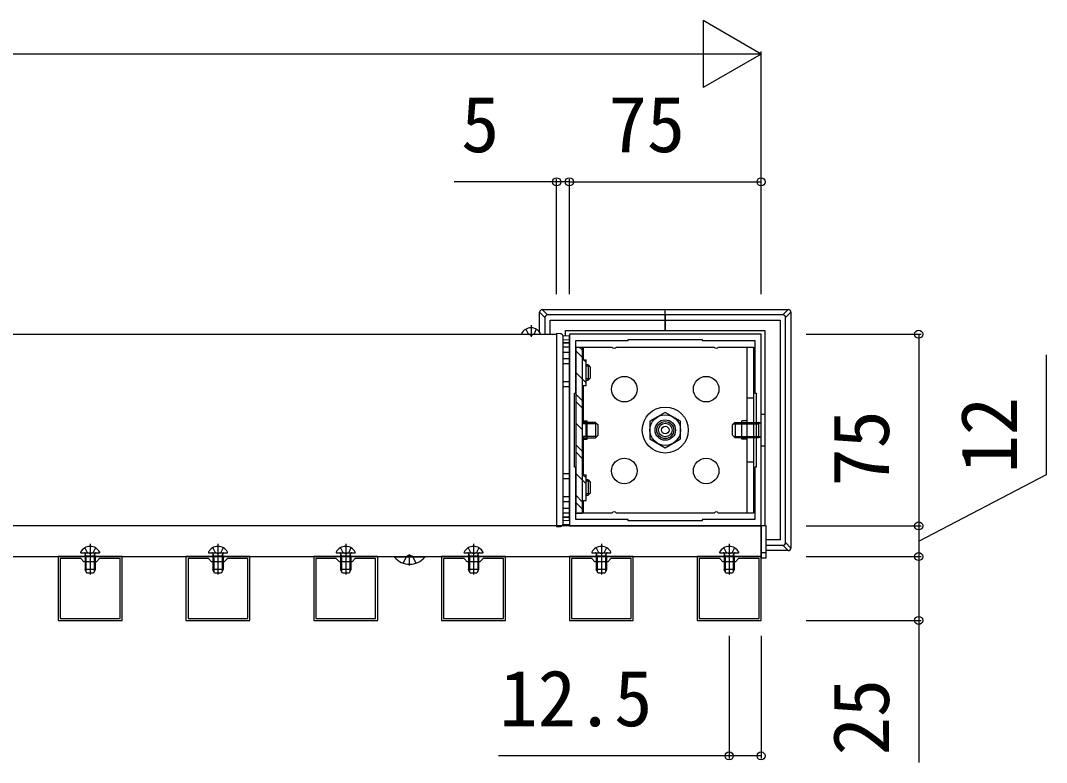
# Model space of a CAD drawing. Units: millimetres, scale not verified. Extents: x -1312 to 1312, y -1956 to 1944.
# Drawn here: x -697.6 to -296.2, y 1190 to 1480.3 of the extents above; entities that cross this region are included whole.
import ezdxf
from ezdxf.enums import TextEntityAlignment as Align

# ---------------------------------------------------------------- set-up
doc = ezdxf.new("R2010")
doc.units = ezdxf.units.MM
doc.header["$LTSCALE"] = 10
for name, color, linetype in [('0-2_YKK_11', 7, 'Continuous'), ('0-3_YKK_12', 2, 'Continuous'), ('0-4_YKK_13', 4, 'Continuous'), ('0-5_YKK_D', 6, 'Continuous')]:
    doc.layers.add(name, color=color, linetype=linetype)
doc.styles.add('ＭＳ ゴシック', font='')
doc.styles.get('ＭＳ ゴシック').set_extended_font_data('MS Gothic')

msp = doc.modelspace()

# ---------------------------------------------------------------- linework, layer by layer
at = {"layer": '0-2_YKK_11'}
for points in [[(-407.86, 1282.58), (-407.86, 1357.58), (-482.86, 1357.58), (-482.86, 1282.58)], [(-430.86, 1284.58), (-459.86, 1284.58), (-459.86, 1285.08), (-480.36, 1285.08), (-480.36, 1305.58), (-480.86, 1305.58), (-480.86, 1334.58), (-480.36, 1334.58), (-480.36, 1355.08), (-459.86, 1355.08), (-459.86, 1355.58), (-430.86, 1355.58), (-430.86, 1355.08), (-410.36, 1355.08), (-410.36, 1334.58), (-409.86, 1334.58), (-409.86, 1305.58), (-410.36, 1305.58), (-410.36, 1285.08), (-430.86, 1285.08)], [(-682.86, 1270.58), (-682.86, 1245.58), (-657.86, 1245.58), (-657.86, 1270.58)], [(-682.06, 1269.78), (-682.06, 1246.38), (-658.66, 1246.38), (-658.66, 1269.78), (-666.66, 1269.78), (-667.86, 1268.58), (-672.86, 1268.58), (-674.06, 1269.78)], [(-632.86, 1270.58), (-632.86, 1245.58), (-607.86, 1245.58), (-607.86, 1270.58)], [(-632.06, 1269.78), (-632.06, 1246.38), (-608.66, 1246.38), (-608.66, 1269.78), (-616.66, 1269.78), (-617.86, 1268.58), (-622.86, 1268.58), (-624.06, 1269.78)], [(-582.86, 1270.58), (-582.86, 1245.58), (-557.86, 1245.58), (-557.86, 1270.58)], [(-582.06, 1269.78), (-582.06, 1246.38), (-558.66, 1246.38), (-558.66, 1269.78), (-566.66, 1269.78), (-567.86, 1268.58), (-572.86, 1268.58), (-574.06, 1269.78)], [(-532.86, 1270.58), (-532.86, 1245.58), (-507.86, 1245.58), (-507.86, 1270.58)], [(-532.06, 1269.78), (-532.06, 1246.38), (-508.66, 1246.38), (-508.66, 1269.78), (-516.66, 1269.78), (-517.86, 1268.58), (-522.86, 1268.58), (-524.06, 1269.78)], [(-482.86, 1270.58), (-482.86, 1245.58), (-457.86, 1245.58), (-457.86, 1270.58)], [(-482.06, 1269.78), (-482.06, 1246.38), (-458.66, 1246.38), (-458.66, 1269.78), (-466.66, 1269.78), (-467.86, 1268.58), (-472.86, 1268.58), (-474.06, 1269.78)], [(-432.86, 1270.58), (-432.86, 1245.58), (-407.86, 1245.58), (-407.86, 1270.58)], [(-432.06, 1269.78), (-432.06, 1246.38), (-408.66, 1246.38), (-408.66, 1269.78), (-416.66, 1269.78), (-417.86, 1268.58), (-422.86, 1268.58), (-424.06, 1269.78)]]:
    msp.add_lwpolyline(points, close=True, dxfattribs=at)
at = {"layer": '0-3_YKK_12'}
for points in [[(-812.86, 1357.58), (-487.86, 1357.58), (-487.86, 1282.58), (-812.86, 1282.58)], [(-812.86, 1270.58), (-407.86, 1270.58), (-407.86, 1282.58), (-812.86, 1282.58)]]:
    msp.add_lwpolyline(points, dxfattribs=at)
at = {"layer": '0-4_YKK_13'}
for p, q in [((-494.5, 1358.4), (-494.5, 1366.22)), ((-494.5, 1366.22), (-492.42, 1364.14)), ((-493.5, 1367.22), (-445.36, 1367.22)), ((-491.42, 1365.13), (-493.5, 1367.22)), ((-445.36, 1365.13), (-491.42, 1365.13)), ((-445.36, 1367.22), (-397.22, 1367.22)), ((-445.36, 1365.13), (-445.36, 1367.22)), ((-445.36, 1365.13), (-445.36, 1367.22)), ((-445.36, 1365.13), (-445.36, 1364.14)), ((-399.3, 1365.13), (-445.36, 1365.13)), ((-397.22, 1367.22), (-399.3, 1365.13)), ((-398.3, 1364.14), (-396.22, 1366.22)), ((-396.22, 1366.22), (-396.22, 1273.93)), ((-497.86, 1361.08), (-497.86, 1356.58)), ((-492.42, 1364.14), (-492.42, 1357.58)), ((-445.36, 1364.14), (-445.36, 1363.08)), ((-445.36, 1359.08), (-445.36, 1363.08)), ((-445.36, 1363.08), (-445.36, 1359.08)), ((-398.3, 1276.02), (-398.3, 1364.14)), ((-501.45, 1357.58), (-494.26, 1357.58)), ((-499.91, 1359.54), (-499, 1357.73)), ((-497.86, 1357.12), (-499, 1357.73)), ((-497.86, 1357.12), (-496.71, 1357.73)), ((-495.81, 1359.54), (-496.71, 1357.73)), ((-485.36, 1283.36), (-485.36, 1356.8)), ((-485.36, 1354.03), (-482.86, 1354.19)), ((-482.86, 1354.19), (-482.86, 1354.49)), ((-482.86, 1332.69), (-482.86, 1354.19)), ((-482.86, 1352.58), (-485.36, 1352.58)), ((-485.36, 1350.58), (-482.86, 1350.58)), ((-482.86, 1352.58), (-482.86, 1287.58)), ((-480.36, 1352.58), (-480.36, 1287.58)), ((-480.36, 1352.58), (-477.86, 1352.58)), ((-477.86, 1348.61), (-480.36, 1351.11)), ((-479.86, 1352.58), (-466.23, 1352.58)), ((-477.86, 1351.43), (-479, 1352.58)), ((-477.86, 1352.58), (-477.86, 1287.58)), ((-477.36, 1347.58), (-477.36, 1352.58)), ((-464.49, 1352.58), (-426.23, 1352.58)), ((-413.36, 1287.58), (-413.36, 1352.58)), ((-485.36, 1348.08), (-482.86, 1348.08)), ((-485.36, 1346.08), (-482.86, 1346.08)), ((-477.86, 1347.58), (-476.36, 1347.58)), ((-476.36, 1346.61), (-477.33, 1347.58)), ((-475.56, 1345.58), (-476.36, 1345.58)), ((-475.02, 1345.04), (-476.36, 1345.04)), ((-475.56, 1345.58), (-475.56, 1339.58)), ((-475.56, 1345.58), (-474.56, 1344.58)), ((-476.36, 1338.62), (-480.36, 1342.62)), ((-474.56, 1340.58), (-474.56, 1344.58)), ((-485.36, 1339.08), (-482.86, 1339.08)), ((-485.36, 1337.08), (-482.86, 1337.08)), ((-477.36, 1322.56), (-477.36, 1337.58)), ((-475.02, 1340.12), (-476.36, 1340.12)), ((-476.36, 1339.58), (-475.56, 1339.58)), ((-475.56, 1339.58), (-474.56, 1340.58)), ((-482.86, 1307.47), (-482.86, 1332.69)), ((-477.86, 1331.63), (-480.36, 1334.13)), ((-477.36, 1332.58), (-477.86, 1332.58)), ((-410.86, 1332.58), (-413.36, 1332.58)), ((-477.86, 1328.81), (-480.36, 1331.31)), ((-477.86, 1320.32), (-480.36, 1322.82)), ((-477.86, 1322.38), (-477.86, 1317.78)), ((-477.36, 1323.68), (-475.86, 1323.68)), ((-476.36, 1317.81), (-476.36, 1322.38)), ((-475.86, 1316.48), (-475.86, 1323.68)), ((-472.66, 1323.08), (-472.66, 1317.08)), ((-472.66, 1323.08), (-471.66, 1322.08)), ((-471.66, 1318.08), (-471.66, 1322.08)), ((-418.06, 1323.08), (-419.06, 1322.08)), ((-419.06, 1318.08), (-419.06, 1322.08)), ((-418.06, 1323.08), (-418.06, 1317.08)), ((-415.36, 1316.48), (-415.36, 1323.68)), ((-413.36, 1323.68), (-415.36, 1323.68)), ((-408.88, 1323.08), (-408.88, 1317.08)), ((-407.94, 1322.88), (-408.88, 1323.08)), ((-407.94, 1322.88), (-408.88, 1322.54)), ((-407.86, 1322.88), (-407.94, 1322.88)), ((-477.36, 1302.58), (-477.36, 1317.6)), ((-472.66, 1317.08), (-471.66, 1318.08)), ((-418.06, 1317.08), (-419.06, 1318.08)), ((-407.94, 1317.28), (-408.88, 1317.62)), ((-407.94, 1317.28), (-408.88, 1317.08)), ((-407.86, 1317.28), (-407.94, 1317.28)), ((-477.86, 1311.84), (-480.36, 1314.34)), ((-477.36, 1316.48), (-475.86, 1316.48)), ((-413.36, 1316.48), (-415.36, 1316.48)), ((-406.36, 1313.83), (-407.86, 1313.83)), ((-477.86, 1309.01), (-480.36, 1311.51)), ((-482.86, 1285.97), (-482.86, 1307.47)), ((-477.36, 1307.58), (-477.86, 1307.58)), ((-410.86, 1307.58), (-413.36, 1307.58)), ((-485.36, 1303.08), (-482.86, 1303.08)), ((-485.36, 1301.08), (-482.86, 1301.08)), ((-476.36, 1299.02), (-480.36, 1303.02)), ((-477.86, 1302.58), (-476.36, 1302.58)), ((-476.36, 1301.35), (-477.58, 1302.58)), ((-476.36, 1292.58), (-476.36, 1302.58)), ((-475.56, 1300.58), (-476.36, 1300.58)), ((-475.56, 1300.58), (-475.56, 1294.58)), ((-475.56, 1300.58), (-474.56, 1299.58)), ((-475.02, 1300.04), (-476.36, 1300.04)), ((-474.56, 1295.58), (-474.56, 1299.58)), ((-485.36, 1294.08), (-482.86, 1294.08)), ((-477.86, 1292.04), (-480.36, 1294.54)), ((-477.86, 1292.58), (-476.36, 1292.58)), ((-477.36, 1287.58), (-477.36, 1292.58)), ((-475.02, 1295.12), (-476.36, 1295.12)), ((-476.36, 1294.58), (-475.56, 1294.58)), ((-475.56, 1294.58), (-474.56, 1295.58)), ((-485.36, 1292.08), (-482.86, 1292.08)), ((-485.36, 1289.58), (-482.86, 1289.58)), ((-477.86, 1289.21), (-480.36, 1291.71)), ((-482.86, 1287.58), (-485.36, 1287.58)), ((-482.86, 1285.97), (-485.36, 1286.12)), ((-482.86, 1285.67), (-485.36, 1285.82)), ((-485.36, 1284.82), (-482.86, 1284.67)), ((-482.86, 1284.67), (-482.86, 1283.17)), ((-480.36, 1287.58), (-477.86, 1287.58)), ((-466.23, 1287.58), (-479.86, 1287.58)), ((-426.23, 1287.58), (-464.49, 1287.58)), ((-487.86, 1282.78), (-487.86, 1282.28)), ((-487.86, 1282.28), (-486.31, 1282.36)), ((-485.36, 1283.32), (-482.86, 1283.17)), ((-672.41, 1274.04), (-671.5, 1272.23)), ((-670.36, 1275.58), (-670.36, 1263.59)), ((-668.31, 1274.04), (-669.21, 1272.23)), ((-622.41, 1274.04), (-621.5, 1272.23)), ((-620.36, 1275.58), (-620.36, 1263.59)), ((-618.31, 1274.04), (-619.21, 1272.23)), ((-572.41, 1274.04), (-571.5, 1272.23)), ((-570.36, 1275.58), (-570.36, 1263.59)), ((-568.31, 1274.04), (-569.21, 1272.23)), ((-522.41, 1274.04), (-521.5, 1272.23)), ((-520.36, 1275.58), (-520.36, 1263.59)), ((-518.31, 1274.04), (-519.21, 1272.23)), ((-472.41, 1274.04), (-471.5, 1272.23)), ((-470.36, 1275.58), (-470.36, 1263.59)), ((-468.31, 1274.04), (-469.21, 1272.23)), ((-422.41, 1274.04), (-421.5, 1272.23)), ((-420.36, 1275.58), (-420.36, 1263.59)), ((-418.31, 1274.04), (-419.21, 1272.23)), ((-405.86, 1275.02), (-399.3, 1275.02)), ((-397.22, 1272.94), (-405.86, 1272.94)), ((-399.3, 1275.02), (-397.22, 1272.94)), ((-396.22, 1273.93), (-398.3, 1276.02)), ((-673.95, 1272.08), (-666.76, 1272.08)), ((-672.36, 1270.68), (-672.21, 1271.49)), ((-668.36, 1270.68), (-672.36, 1270.68)), ((-671.98, 1270.68), (-672.22, 1271.69)), ((-670.36, 1271.62), (-671.5, 1272.23)), ((-670.36, 1271.62), (-669.21, 1272.23)), ((-668.74, 1270.68), (-668.5, 1271.69)), ((-668.36, 1270.68), (-668.5, 1271.49)), ((-623.95, 1272.08), (-616.76, 1272.08)), ((-622.36, 1270.68), (-622.21, 1271.49)), ((-618.36, 1270.68), (-622.36, 1270.68)), ((-621.98, 1270.68), (-622.22, 1271.69)), ((-620.36, 1271.62), (-621.5, 1272.23)), ((-620.36, 1271.62), (-619.21, 1272.23)), ((-618.74, 1270.68), (-618.5, 1271.69)), ((-618.36, 1270.68), (-618.5, 1271.49)), ((-573.95, 1272.08), (-566.76, 1272.08)), ((-572.36, 1270.68), (-572.21, 1271.49)), ((-568.36, 1270.68), (-572.36, 1270.68)), ((-571.98, 1270.68), (-572.22, 1271.69)), ((-570.36, 1271.62), (-571.5, 1272.23)), ((-570.36, 1271.62), (-569.21, 1272.23)), ((-568.74, 1270.68), (-568.5, 1271.69)), ((-568.36, 1270.68), (-568.5, 1271.49)), ((-551.26, 1270.58), (-539.46, 1270.58)), ((-551.26, 1270.33), (-551.26, 1270.58)), ((-539.46, 1270.33), (-551.26, 1270.33)), ((-547.86, 1267.99), (-546.51, 1270.71)), ((-545.36, 1271.32), (-546.51, 1270.71)), ((-545.36, 1271.32), (-544.22, 1270.71)), ((-545.36, 1267.08), (-545.36, 1271.32)), ((-542.86, 1267.99), (-544.22, 1270.71)), ((-539.46, 1270.33), (-539.46, 1270.58)), ((-523.95, 1272.08), (-516.76, 1272.08)), ((-522.36, 1270.68), (-522.21, 1271.49)), ((-518.36, 1270.68), (-522.36, 1270.68)), ((-521.98, 1270.68), (-522.22, 1271.69)), ((-520.36, 1271.62), (-521.5, 1272.23)), ((-520.36, 1271.62), (-519.21, 1272.23)), ((-518.74, 1270.68), (-518.5, 1271.69)), ((-518.36, 1270.68), (-518.5, 1271.49)), ((-473.95, 1272.08), (-466.76, 1272.08)), ((-472.36, 1270.68), (-472.21, 1271.49)), ((-468.36, 1270.68), (-472.36, 1270.68)), ((-471.98, 1270.68), (-472.22, 1271.69)), ((-470.36, 1271.62), (-471.5, 1272.23)), ((-470.36, 1271.62), (-469.21, 1272.23)), ((-468.74, 1270.68), (-468.5, 1271.69)), ((-468.36, 1270.68), (-468.5, 1271.49)), ((-423.95, 1272.08), (-416.76, 1272.08)), ((-422.36, 1270.68), (-422.21, 1271.49)), ((-418.36, 1270.68), (-422.36, 1270.68)), ((-421.98, 1270.68), (-422.22, 1271.69)), ((-420.36, 1271.62), (-421.5, 1272.23)), ((-420.36, 1271.62), (-419.21, 1272.23)), ((-418.74, 1270.68), (-418.5, 1271.69)), ((-418.36, 1270.68), (-418.5, 1271.49)), ((-405.86, 1272.08), (-407.86, 1272.08)), ((-671.66, 1264.08), (-672.36, 1265.48)), ((-668.36, 1265.48), (-672.36, 1265.48)), ((-668.36, 1265.48), (-669.06, 1264.08)), ((-621.66, 1264.08), (-622.36, 1265.48)), ((-618.36, 1265.48), (-622.36, 1265.48)), ((-618.36, 1265.48), (-619.06, 1264.08)), ((-571.66, 1264.08), (-572.36, 1265.48)), ((-568.36, 1265.48), (-572.36, 1265.48)), ((-568.36, 1265.48), (-569.06, 1264.08)), ((-521.66, 1264.08), (-522.36, 1265.48)), ((-518.36, 1265.48), (-522.36, 1265.48)), ((-518.36, 1265.48), (-519.06, 1264.08)), ((-471.66, 1264.08), (-472.36, 1265.48)), ((-468.36, 1265.48), (-472.36, 1265.48)), ((-468.36, 1265.48), (-469.06, 1264.08)), ((-421.66, 1264.08), (-422.36, 1265.48)), ((-418.36, 1265.48), (-422.36, 1265.48)), ((-418.36, 1265.48), (-419.06, 1264.08)), ((-669.06, 1264.08), (-671.66, 1264.08)), ((-619.06, 1264.08), (-621.66, 1264.08)), ((-569.06, 1264.08), (-571.66, 1264.08)), ((-519.06, 1264.08), (-521.66, 1264.08)), ((-469.06, 1264.08), (-471.66, 1264.08)), ((-419.06, 1264.08), (-421.66, 1264.08))]:
    msp.add_line(p, q, dxfattribs=at)
for points in [[(-490.36, 1357.58), (-490.36, 1363.08), (-445.36, 1363.08), (-445.36, 1364.14), (-445.36, 1365.13)], [(-445.36, 1363.08), (-400.36, 1363.08), (-400.36, 1277.08), (-405.86, 1277.08)], [(-486.31, 1357.79), (-487.86, 1357.88), (-487.86, 1357.38), (-487.86, 1282.78)], [(-485.36, 1355.33), (-482.86, 1355.49), (-482.86, 1356.99), (-485.36, 1356.83)], [(-484.36, 1356.89), (-484.36, 1359.08), (-445.36, 1359.08)], [(-445.36, 1359.08), (-406.36, 1359.08), (-406.36, 1282.58)], [(-485.36, 1354.33), (-482.86, 1354.49), (-482.86, 1355.49)], [(-424.49, 1352.58), (-410.86, 1352.58), (-410.86, 1287.58), (-424.49, 1287.58)], [(-477.86, 1337.58), (-476.36, 1337.58), (-476.36, 1347.58)], [(-407.86, 1313.83), (-407.86, 1326.33), (-406.36, 1326.33)], [(-472.66, 1323.08), (-473.46, 1323.08), (-477.86, 1323.08)], [(-472.12, 1322.54), (-473.46, 1322.54), (-477.86, 1322.54)], [(-418.6, 1322.54), (-417.26, 1322.54), (-408.88, 1322.54)], [(-418.06, 1323.08), (-417.26, 1323.08), (-408.88, 1323.08)], [(-472.12, 1317.62), (-473.46, 1317.62), (-477.86, 1317.62)], [(-477.86, 1317.08), (-473.46, 1317.08), (-472.66, 1317.08)], [(-418.6, 1317.62), (-417.26, 1317.62), (-408.88, 1317.62)], [(-408.88, 1317.08), (-417.26, 1317.08), (-418.06, 1317.08)], [(-482.86, 1284.67), (-482.86, 1285.67), (-482.86, 1285.97)], [(-672.36, 1270.68), (-672.36, 1268.58), (-672.36, 1265.48)], [(-671.98, 1270.68), (-671.98, 1268.58), (-671.98, 1264.72)], [(-668.74, 1270.68), (-668.74, 1268.58), (-668.74, 1264.72)], [(-668.36, 1270.68), (-668.36, 1268.58), (-668.36, 1265.48)], [(-622.36, 1270.68), (-622.36, 1268.58), (-622.36, 1265.48)], [(-621.98, 1270.68), (-621.98, 1268.58), (-621.98, 1264.72)], [(-618.74, 1270.68), (-618.74, 1268.58), (-618.74, 1264.72)], [(-618.36, 1270.68), (-618.36, 1268.58), (-618.36, 1265.48)], [(-572.36, 1270.68), (-572.36, 1268.58), (-572.36, 1265.48)], [(-571.98, 1270.68), (-571.98, 1268.58), (-571.98, 1264.72)], [(-568.74, 1270.68), (-568.74, 1268.58), (-568.74, 1264.72)], [(-568.36, 1270.68), (-568.36, 1268.58), (-568.36, 1265.48)], [(-522.36, 1270.68), (-522.36, 1268.58), (-522.36, 1265.48)], [(-521.98, 1270.68), (-521.98, 1268.58), (-521.98, 1264.72)], [(-518.74, 1270.68), (-518.74, 1268.58), (-518.74, 1264.72)], [(-518.36, 1270.68), (-518.36, 1268.58), (-518.36, 1265.48)], [(-472.36, 1270.68), (-472.36, 1268.58), (-472.36, 1265.48)], [(-471.98, 1270.68), (-471.98, 1268.58), (-471.98, 1264.72)], [(-468.74, 1270.68), (-468.74, 1268.58), (-468.74, 1264.72)], [(-468.36, 1270.68), (-468.36, 1268.58), (-468.36, 1265.48)], [(-422.36, 1270.68), (-422.36, 1268.58), (-422.36, 1265.48)], [(-421.98, 1270.68), (-421.98, 1268.58), (-421.98, 1264.72)], [(-418.74, 1270.68), (-418.74, 1268.58), (-418.74, 1264.72)], [(-418.36, 1270.68), (-418.36, 1268.58), (-418.36, 1265.48)]]:
    msp.add_lwpolyline(points, dxfattribs=at)
for points in [[(-451.36, 1316.61), (-445.36, 1313.15), (-439.36, 1316.61), (-439.36, 1323.54), (-445.36, 1327), (-451.36, 1323.54)], [(-405.86, 1282.58), (-407.86, 1282.58), (-407.86, 1270.08), (-405.86, 1270.08)]]:
    msp.add_lwpolyline(points, close=True, dxfattribs=at)
for centre, radius in [((-461.36, 1336.08), 5), ((-429.36, 1336.08), 5), ((-445.36, 1320.08), 9), ((-445.36, 1320.08), 6), ((-445.36, 1320.08), 4), ((-445.36, 1320.08), 3.32), ((-445.36, 1320.08), 2.65), ((-445.36, 1320.08), 1.5), ((-461.36, 1304.08), 5), ((-429.36, 1304.08), 5)]:
    msp.add_circle(centre, radius, dxfattribs=at)
for centre, radius, start, end in [((-491.41, 1364.13), 1, 90.2497, 179.7503), ((-399.3, 1364.13), 1, 0.2497, 89.7503), ((-501.45, 1357.73), 0.154, 152.719, 270), ((-497.86, 1355.88), 4.2, 27.281, 152.719), ((-494.26, 1357.73), 0.154, 270, 27.281), ((-486.36, 1356.8), 1, 0, 87), ((-465.36, 1353.08), 1, 210, 330), ((-425.36, 1353.08), 1, 210, 330), ((-477.11, 1321.08), 1.5, 60.0001, 119.9999), ((-477.11, 1319.08), 1.5, 240.0001, 299.9999), ((-465.36, 1287.08), 1, 30, 150), ((-425.36, 1287.08), 1, 30, 150), ((-486.36, 1283.36), 1, 273, 0), ((-670.36, 1270.38), 4.2, 27.281, 152.719), ((-620.36, 1270.38), 4.2, 27.281, 152.719), ((-570.36, 1270.38), 4.2, 27.281, 152.719), ((-520.36, 1270.38), 4.2, 27.281, 152.719), ((-470.36, 1270.38), 4.2, 27.281, 152.719), ((-420.36, 1270.38), 4.2, 27.281, 152.719), ((-399.3, 1276.02), 1, 270.2497, 359.7503), ((-673.95, 1272.23), 0.154, 152.719, 270), ((-672.71, 1271.58), 0.5, 349.909, 90), ((-668.01, 1271.58), 0.5, 90, 190.091), ((-666.76, 1272.23), 0.154, 270, 27.281), ((-623.95, 1272.23), 0.154, 152.719, 270), ((-622.71, 1271.58), 0.5, 349.909, 90), ((-618.01, 1271.58), 0.5, 90, 190.091), ((-616.76, 1272.23), 0.154, 270, 27.281), ((-573.95, 1272.23), 0.154, 152.719, 270), ((-572.71, 1271.58), 0.5, 349.909, 90), ((-568.01, 1271.58), 0.5, 90, 190.091), ((-566.76, 1272.23), 0.154, 270, 27.281), ((-545.36, 1275.28), 7.7, 219.9831, 320.0169), ((-523.95, 1272.23), 0.154, 152.719, 270), ((-522.71, 1271.58), 0.5, 349.909, 90), ((-518.01, 1271.58), 0.5, 90, 190.091), ((-516.76, 1272.23), 0.154, 270, 27.281), ((-473.95, 1272.23), 0.154, 152.719, 270), ((-472.71, 1271.58), 0.5, 349.909, 90), ((-468.01, 1271.58), 0.5, 90, 190.091), ((-466.76, 1272.23), 0.154, 270, 27.281), ((-423.95, 1272.23), 0.154, 152.719, 270), ((-422.71, 1271.58), 0.5, 349.909, 90), ((-418.01, 1271.58), 0.5, 90, 190.091), ((-416.76, 1272.23), 0.154, 270, 27.281)]:
    msp.add_arc(centre, radius, start, end, dxfattribs=at)
for centre, major_axis in [((-493.5, 1366.21), (-0.71, 0.71)), ((-397.22, 1366.21), (0.71, 0.71)), ((-397.22, 1273.94), (0.71, -0.71))]:
    msp.add_ellipse(centre, major_axis=major_axis, ratio=0.99628, start_param=5.499651, end_param=7.06672, dxfattribs=at)
at = {"layer": '0-5_YKK_D'}
for p, q in [((-407.86, 1467.22), (-430.59, 1480.34)), ((-430.59, 1480.34), (-430.59, 1454.09)), ((-434.11, 1467.22), (-1206.61, 1467.22)), ((-407.86, 1467.22), (-453.33, 1467.22)), ((-407.86, 1467.22), (-430.59, 1454.09)), ((-407.86, 1373.22), (-407.86, 1468.22)), ((-487.86, 1417.22), (-528, 1417.22)), ((-487.86, 1373.22), (-487.86, 1418.22)), ((-482.86, 1417.22), (-487.86, 1417.22)), ((-482.86, 1373.22), (-482.86, 1418.22)), ((-482.86, 1373.22), (-482.86, 1418.22)), ((-482.86, 1417.22), (-407.86, 1417.22)), ((-482.86, 1417.22), (-476.48, 1417.22)), ((-407.86, 1373.22), (-407.86, 1418.22)), ((-390.22, 1357.58), (-345.22, 1357.58)), ((-346.22, 1357.58), (-346.22, 1282.58)), ((-390.22, 1282.58), (-345.22, 1282.58)), ((-390.22, 1282.58), (-345.22, 1282.58)), ((-346.22, 1282.58), (-346.22, 1270.58)), ((-390.22, 1270.58), (-345.22, 1270.58)), ((-390.22, 1270.58), (-345.22, 1270.58)), ((-390.22, 1245.58), (-345.22, 1245.58)), ((-420.36, 1239.58), (-420.36, 1191.58)), ((-407.86, 1239.58), (-407.86, 1191.58))]:
    msp.add_line(p, q, dxfattribs=at)
for points in [[(-346.22, 1276.58), (-296.22, 1302.75), (-296.22, 1349.57)], [(-346.22, 1270.58), (-346.22, 1245.58), (-346.22, 1190)], [(-407.86, 1192.58), (-420.36, 1192.58), (-510.61, 1192.58)]]:
    msp.add_lwpolyline(points, dxfattribs=at)
for centre in [(-487.86, 1417.22), (-482.86, 1417.22), (-482.86, 1417.22), (-407.86, 1417.22), (-346.22, 1357.58), (-346.22, 1282.58), (-346.22, 1282.58), (-346.22, 1270.58), (-346.22, 1270.58), (-346.22, 1245.58), (-420.36, 1192.58), (-407.86, 1192.58)]:
    msp.add_circle(centre, 1.59, dxfattribs=at)

# ---------------------------------------------------------------- texts
at = {"layer": '0-5_YKK_D', "style": 'ＭＳ ゴシック'}
for s, p in [('5', (-525.21, 1422.22)), ('75', (-467.52, 1422.22)), ('12.5', (-510.21, 1197.58))]:
    msp.add_text(s, height=21.99, dxfattribs=at).set_placement(p, align=Align.BOTTOM_LEFT)
for s, p in [('12', (-301.22, 1303.14)), ('75', (-351.22, 1297.92)), ('25', (-351.22, 1192.78))]:
    msp.add_text(s, height=21.99, rotation=90, dxfattribs=at).set_placement(p, align=Align.BOTTOM_LEFT)

doc.saveas('drawing.dxf')
